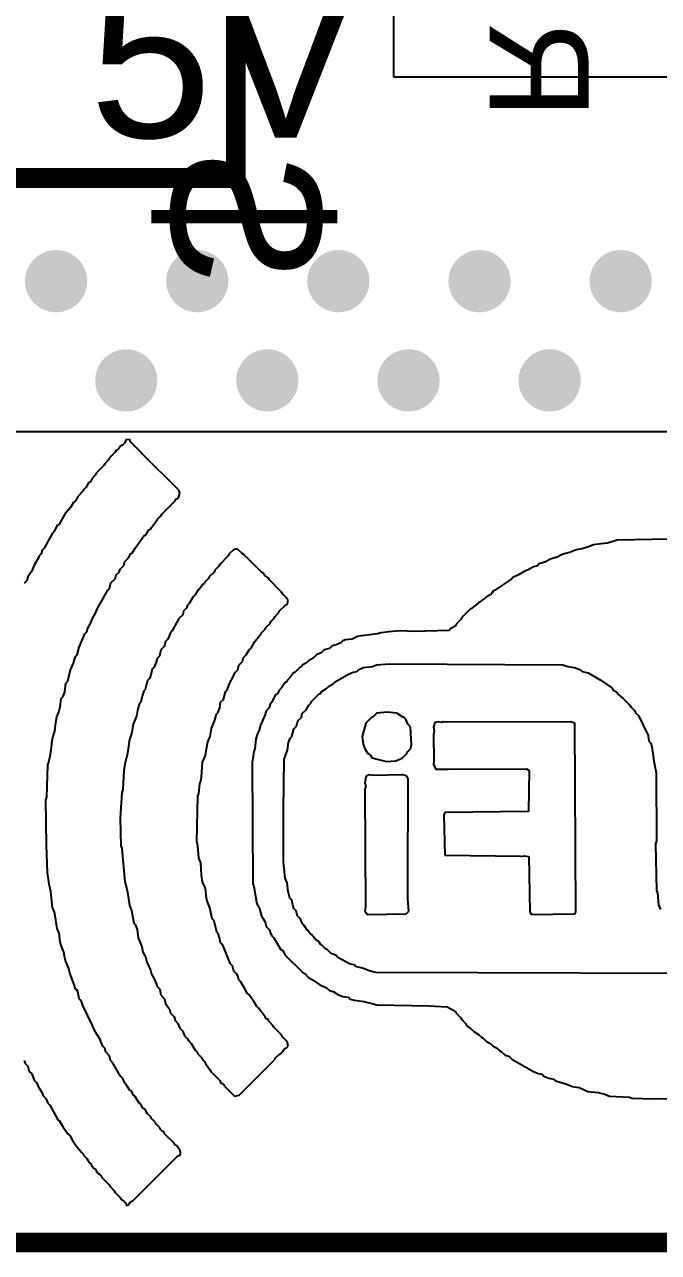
# Model space of a CAD drawing. Header units: millimetres. Extents: x -0.24 to 4.31, y -0.01 to 3.37.
# Drawn here: x 0.8425 to 1.0029, y -0.0065 to 0.304 of the extents above; entities that cross this region are included whole.
import ezdxf

# ---------------------------------------------------------------- set-up
doc = ezdxf.new("R2010")
doc.units = ezdxf.units.MM
doc.header["$MEASUREMENT"] = 0
for name, color, linetype in [('BottomLayer', 5, 'Continuous'), ('BottomOverlay', 54, 'Continuous'), ('Mechanical2', 216, 'Continuous'), ('MidLayer1', 16, 'Continuous'), ('MidLayer2', 76, 'Continuous'), ('TopLayer', 1, 'Continuous'), ('TopOverlay', 2, 'Continuous'), ('ViaHoleLayer', 16, 'Continuous')]:
    doc.layers.add(name, color=color, linetype=linetype)
doc.styles.add('Arial', font='', dxfattribs={"height": 0.2})
doc.styles.get('Arial').set_extended_font_data('Arial')

msp = doc.modelspace()

# ---------------------------------------------------------------- hatches: boundary and pattern name
at = {"layer": 'BottomLayer'}
h = msp.add_hatch(color=5, dxfattribs=at)
edge = h.paths.add_edge_path()
edge.add_arc((0.85051, 0.23909), 0.00787, 0, 360)
h = msp.add_hatch(color=5, dxfattribs=at)
edge = h.paths.add_edge_path()
edge.add_arc((0.88623, 0.23909), 0.00787, 0, 360)
h = msp.add_hatch(color=5, dxfattribs=at)
edge = h.paths.add_edge_path()
edge.add_arc((0.92194, 0.23909), 0.00787, 0, 360)
h = msp.add_hatch(color=5, dxfattribs=at)
edge = h.paths.add_edge_path()
edge.add_arc((0.95765, 0.23909), 0.00787, 0, 360)
h = msp.add_hatch(color=5, dxfattribs=at)
edge = h.paths.add_edge_path()
edge.add_arc((0.99337, 0.23909), 0.00787, 0, 360)
h = msp.add_hatch(color=5, dxfattribs=at)
edge = h.paths.add_edge_path()
edge.add_arc((0.86826, 0.214), 0.00787, 0, 360)
h = msp.add_hatch(color=5, dxfattribs=at)
edge = h.paths.add_edge_path()
edge.add_arc((0.90397, 0.214), 0.00787, 0, 360)
h = msp.add_hatch(color=5, dxfattribs=at)
edge = h.paths.add_edge_path()
edge.add_arc((0.93968, 0.214), 0.00787, 0, 360)
h = msp.add_hatch(color=5, dxfattribs=at)
edge = h.paths.add_edge_path()
edge.add_arc((0.97539, 0.214), 0.00787, 0, 360)
at = {"layer": 'MidLayer1'}
h = msp.add_hatch(color=16, dxfattribs=at)
edge = h.paths.add_edge_path()
edge.add_arc((0.85051, 0.23909), 0.00787, 0, 360)
h = msp.add_hatch(color=16, dxfattribs=at)
edge = h.paths.add_edge_path()
edge.add_arc((0.88623, 0.23909), 0.00787, 0, 360)
h = msp.add_hatch(color=16, dxfattribs=at)
edge = h.paths.add_edge_path()
edge.add_arc((0.92194, 0.23909), 0.00787, 0, 360)
h = msp.add_hatch(color=16, dxfattribs=at)
edge = h.paths.add_edge_path()
edge.add_arc((0.95765, 0.23909), 0.00787, 0, 360)
h = msp.add_hatch(color=16, dxfattribs=at)
edge = h.paths.add_edge_path()
edge.add_arc((0.99337, 0.23909), 0.00787, 0, 360)
h = msp.add_hatch(color=16, dxfattribs=at)
edge = h.paths.add_edge_path()
edge.add_arc((0.86826, 0.214), 0.00787, 0, 360)
h = msp.add_hatch(color=16, dxfattribs=at)
edge = h.paths.add_edge_path()
edge.add_arc((0.90397, 0.214), 0.00787, 0, 360)
h = msp.add_hatch(color=16, dxfattribs=at)
edge = h.paths.add_edge_path()
edge.add_arc((0.93968, 0.214), 0.00787, 0, 360)
h = msp.add_hatch(color=16, dxfattribs=at)
edge = h.paths.add_edge_path()
edge.add_arc((0.97539, 0.214), 0.00787, 0, 360)
at = {"layer": 'MidLayer2'}
h = msp.add_hatch(color=76, dxfattribs=at)
edge = h.paths.add_edge_path()
edge.add_arc((0.85051, 0.23909), 0.00787, 0, 360)
h = msp.add_hatch(color=76, dxfattribs=at)
edge = h.paths.add_edge_path()
edge.add_arc((0.88623, 0.23909), 0.00787, 0, 360)
h = msp.add_hatch(color=76, dxfattribs=at)
edge = h.paths.add_edge_path()
edge.add_arc((0.92194, 0.23909), 0.00787, 0, 360)
h = msp.add_hatch(color=76, dxfattribs=at)
edge = h.paths.add_edge_path()
edge.add_arc((0.95765, 0.23909), 0.00787, 0, 360)
h = msp.add_hatch(color=76, dxfattribs=at)
edge = h.paths.add_edge_path()
edge.add_arc((0.99337, 0.23909), 0.00787, 0, 360)
h = msp.add_hatch(color=76, dxfattribs=at)
edge = h.paths.add_edge_path()
edge.add_arc((0.86826, 0.214), 0.00787, 0, 360)
h = msp.add_hatch(color=76, dxfattribs=at)
edge = h.paths.add_edge_path()
edge.add_arc((0.90397, 0.214), 0.00787, 0, 360)
h = msp.add_hatch(color=76, dxfattribs=at)
edge = h.paths.add_edge_path()
edge.add_arc((0.93968, 0.214), 0.00787, 0, 360)
h = msp.add_hatch(color=76, dxfattribs=at)
edge = h.paths.add_edge_path()
edge.add_arc((0.97539, 0.214), 0.00787, 0, 360)
at = {"layer": 'TopLayer'}
h = msp.add_hatch(color=1, dxfattribs=at)
edge = h.paths.add_edge_path()
edge.add_arc((0.85051, 0.23909), 0.00787, 0, 360)
h = msp.add_hatch(color=1, dxfattribs=at)
edge = h.paths.add_edge_path()
edge.add_arc((0.88623, 0.23909), 0.00787, 0, 360)
h = msp.add_hatch(color=1, dxfattribs=at)
edge = h.paths.add_edge_path()
edge.add_arc((0.92194, 0.23909), 0.00787, 0, 360)
h = msp.add_hatch(color=1, dxfattribs=at)
edge = h.paths.add_edge_path()
edge.add_arc((0.95765, 0.23909), 0.00787, 0, 360)
h = msp.add_hatch(color=1, dxfattribs=at)
edge = h.paths.add_edge_path()
edge.add_arc((0.99337, 0.23909), 0.00787, 0, 360)
h = msp.add_hatch(color=1, dxfattribs=at)
edge = h.paths.add_edge_path()
edge.add_arc((0.86826, 0.214), 0.00787, 0, 360)
h = msp.add_hatch(color=1, dxfattribs=at)
edge = h.paths.add_edge_path()
edge.add_arc((0.90397, 0.214), 0.00787, 0, 360)
h = msp.add_hatch(color=1, dxfattribs=at)
edge = h.paths.add_edge_path()
edge.add_arc((0.93968, 0.214), 0.00787, 0, 360)
h = msp.add_hatch(color=1, dxfattribs=at)
edge = h.paths.add_edge_path()
edge.add_arc((0.97539, 0.214), 0.00787, 0, 360)
at = {"layer": 'ViaHoleLayer'}
h = msp.add_hatch(color=16, dxfattribs=at)
edge = h.paths.add_edge_path()
edge.add_arc((0.85051, 0.23909), 0.00394, 0, 360)
h = msp.add_hatch(color=16, dxfattribs=at)
edge = h.paths.add_edge_path()
edge.add_arc((0.88623, 0.23909), 0.00394, 0, 360)
h = msp.add_hatch(color=16, dxfattribs=at)
edge = h.paths.add_edge_path()
edge.add_arc((0.92194, 0.23909), 0.00394, 0, 360)
h = msp.add_hatch(color=16, dxfattribs=at)
edge = h.paths.add_edge_path()
edge.add_arc((0.95765, 0.23909), 0.00394, 0, 360)
h = msp.add_hatch(color=16, dxfattribs=at)
edge = h.paths.add_edge_path()
edge.add_arc((0.99337, 0.23909), 0.00394, 0, 360)
h = msp.add_hatch(color=16, dxfattribs=at)
edge = h.paths.add_edge_path()
edge.add_arc((0.86826, 0.214), 0.00394, 0, 360)
h = msp.add_hatch(color=16, dxfattribs=at)
edge = h.paths.add_edge_path()
edge.add_arc((0.90397, 0.214), 0.00394, 0, 360)
h = msp.add_hatch(color=16, dxfattribs=at)
edge = h.paths.add_edge_path()
edge.add_arc((0.93968, 0.214), 0.00394, 0, 360)
h = msp.add_hatch(color=16, dxfattribs=at)
edge = h.paths.add_edge_path()
edge.add_arc((0.97539, 0.214), 0.00394, 0, 360)

# ---------------------------------------------------------------- linework, layer by layer
at = {"layer": 'BottomLayer'}
for p, q in [((0.93586, 0.89628), (0.93586, 0.29071)), ((0.93586, 0.29071), (1.319, 0.29071)), ((1.19086, 0.201), (0.30861, 0.201))]:
    msp.add_line(p, q, dxfattribs=at)
at = {"layer": 'BottomOverlay'}
for p, q in [((0.86812, 0.19895), (0.86788, 0.19823)), ((0.8692, 0.19907), (0.86812, 0.19895)), ((0.86932, 0.19847), (0.8692, 0.19907)), ((0.86548, 0.19582), (0.86404, 0.19438)), ((0.86572, 0.19631), (0.86548, 0.19582)), ((0.8662, 0.19655), (0.86572, 0.19631)), ((0.8668, 0.19739), (0.8662, 0.19655)), ((0.86728, 0.19763), (0.8668, 0.19739)), ((0.86788, 0.19823), (0.86728, 0.19763)), ((0.87221, 0.19558), (0.86932, 0.19847)), ((0.87233, 0.19546), (0.87221, 0.19558)), ((0.86284, 0.19294), (0.8626, 0.19246)), ((0.8638, 0.1939), (0.86284, 0.19294)), ((0.86404, 0.19438), (0.8638, 0.1939)), ((0.88158, 0.18621), (0.87233, 0.19546)), ((0.86043, 0.19006), (0.85971, 0.18934)), ((0.86067, 0.19054), (0.86043, 0.19006)), ((0.8626, 0.19246), (0.86067, 0.19054)), ((0.85755, 0.18645), (0.85731, 0.18597)), ((0.85803, 0.18693), (0.85755, 0.18645)), ((0.85875, 0.18814), (0.85803, 0.18693)), ((0.85911, 0.18826), (0.85875, 0.18814)), ((0.85947, 0.18886), (0.85911, 0.18826)), ((0.85971, 0.18934), (0.85947, 0.18886)), ((0.85539, 0.18357), (0.85491, 0.18309)), ((0.85611, 0.18477), (0.85539, 0.18357)), ((0.85731, 0.18597), (0.85611, 0.18477)), ((0.87725, 0.18021), (0.88062, 0.18357)), ((0.88062, 0.18357), (0.88074, 0.18393)), ((0.88074, 0.18393), (0.88122, 0.18417)), ((0.88122, 0.18417), (0.88158, 0.18453)), ((0.88182, 0.18549), (0.88158, 0.18621)), ((0.88158, 0.18453), (0.88182, 0.18549)), ((0.85274, 0.18021), (0.85202, 0.17901)), ((0.8531, 0.18057), (0.85274, 0.18021)), ((0.85419, 0.18189), (0.8531, 0.18057)), ((0.85491, 0.18309), (0.85419, 0.18189)), ((0.87701, 0.17973), (0.87725, 0.18021)), ((0.8507, 0.1772), (0.84998, 0.17576)), ((0.85118, 0.17744), (0.8507, 0.1772)), ((0.85202, 0.17901), (0.85118, 0.17744)), ((0.87461, 0.17684), (0.87569, 0.17816)), ((0.87569, 0.17816), (0.87629, 0.17901)), ((0.87629, 0.17901), (0.87701, 0.17973)), ((0.84962, 0.1754), (0.84842, 0.17324)), ((0.84998, 0.17576), (0.84962, 0.1754)), ((0.87052, 0.17156), (0.87281, 0.1748)), ((0.87281, 0.1748), (0.87329, 0.17504)), ((0.87329, 0.17504), (0.87401, 0.17624)), ((0.87401, 0.17624), (0.87437, 0.17636)), ((0.87437, 0.17636), (0.87461, 0.17684)), ((0.84698, 0.17108), (0.84674, 0.17012)), ((0.84746, 0.17156), (0.84698, 0.17108)), ((0.84842, 0.17324), (0.84746, 0.17156)), ((0.8698, 0.17036), (0.87052, 0.17156)), ((0.89539, 0.1712), (0.89431, 0.17012)), ((0.89635, 0.17144), (0.89539, 0.1712)), ((0.89756, 0.17024), (0.89635, 0.17144)), ((0.98213, 0.1712), (0.98045, 0.17048)), ((0.98358, 0.17144), (0.98213, 0.1712)), ((0.98526, 0.17192), (0.98358, 0.17144)), ((0.98646, 0.1724), (0.98526, 0.17192)), ((0.98838, 0.17264), (0.98646, 0.1724)), ((0.99006, 0.17288), (0.98838, 0.17264)), ((0.99175, 0.17336), (0.99006, 0.17288)), ((0.99247, 0.1736), (0.99175, 0.17336)), ((1.00568, 0.17384), (0.99247, 0.1736)), ((0.84602, 0.16915), (0.84506, 0.16747)), ((0.84626, 0.16963), (0.84602, 0.16915)), ((0.84674, 0.17012), (0.84626, 0.16963)), ((0.86764, 0.16723), (0.86788, 0.16819)), ((0.86788, 0.16819), (0.86884, 0.16915)), ((0.86884, 0.16915), (0.86944, 0.17024)), ((0.86944, 0.17024), (0.8698, 0.17036)), ((0.89407, 0.16963), (0.89191, 0.16747)), ((0.89431, 0.17012), (0.89407, 0.16963)), ((0.89804, 0.17), (0.89756, 0.17024)), ((0.9026, 0.16543), (0.89804, 0.17)), ((0.97324, 0.16783), (0.97276, 0.16759)), ((0.9742, 0.16807), (0.97324, 0.16783)), ((0.97577, 0.16891), (0.9742, 0.16807)), ((0.97733, 0.16927), (0.97577, 0.16891)), ((0.97853, 0.17), (0.97733, 0.16927)), ((0.98045, 0.17048), (0.97853, 0.17)), ((0.84433, 0.16579), (0.84337, 0.16435)), ((0.84457, 0.16627), (0.84433, 0.16579)), ((0.84506, 0.16747), (0.84457, 0.16627)), ((0.86548, 0.16387), (0.86572, 0.16483)), ((0.86572, 0.16483), (0.86644, 0.16555)), ((0.86644, 0.16555), (0.86668, 0.16627)), ((0.86668, 0.16627), (0.86764, 0.16723)), ((0.89047, 0.16555), (0.88927, 0.16435)), ((0.89071, 0.16603), (0.89047, 0.16555)), ((0.89167, 0.16699), (0.89071, 0.16603)), ((0.89191, 0.16747), (0.89167, 0.16699)), ((0.90308, 0.16519), (0.9026, 0.16543)), ((0.90332, 0.16471), (0.90308, 0.16519)), ((0.90416, 0.16411), (0.90332, 0.16471)), ((0.96772, 0.16495), (0.96592, 0.16411)), ((0.96892, 0.16567), (0.96772, 0.16495)), ((0.97012, 0.16615), (0.96892, 0.16567)), ((0.97132, 0.16687), (0.97012, 0.16615)), ((0.97228, 0.16711), (0.97132, 0.16687)), ((0.97276, 0.16759), (0.97228, 0.16711)), ((0.84313, 0.16339), (0.84241, 0.16267)), ((0.84337, 0.16435), (0.84313, 0.16339)), ((0.86356, 0.16098), (0.86404, 0.16147)), ((0.86404, 0.16147), (0.8644, 0.16279)), ((0.8644, 0.16279), (0.86548, 0.16387)), ((0.88734, 0.16195), (0.88674, 0.1611)), ((0.88758, 0.16243), (0.88734, 0.16195)), ((0.88795, 0.16255), (0.88758, 0.16243)), ((0.88807, 0.16291), (0.88795, 0.16255)), ((0.88903, 0.16387), (0.88807, 0.16291)), ((0.88927, 0.16435), (0.88903, 0.16387)), ((0.9044, 0.16363), (0.90416, 0.16411)), ((0.90753, 0.1605), (0.9044, 0.16363)), ((0.96303, 0.16195), (0.96147, 0.16086)), ((0.96531, 0.16351), (0.96303, 0.16195)), ((0.9658, 0.16375), (0.96531, 0.16351)), ((0.96592, 0.16411), (0.9658, 0.16375)), ((0.86187, 0.15786), (0.86356, 0.16098)), ((0.88518, 0.1593), (0.88422, 0.15762)), ((0.88566, 0.15978), (0.88518, 0.1593)), ((0.88638, 0.16098), (0.88566, 0.15978)), ((0.88674, 0.1611), (0.88638, 0.16098)), ((0.90777, 0.16002), (0.90753, 0.1605)), ((0.90897, 0.15882), (0.90777, 0.16002)), ((0.90921, 0.15834), (0.90897, 0.15882)), ((0.90897, 0.15738), (0.90921, 0.15834)), ((0.95835, 0.15846), (0.95787, 0.15798)), ((0.95883, 0.1587), (0.95835, 0.15846)), ((0.95931, 0.15918), (0.95883, 0.1587)), ((0.96051, 0.1599), (0.95931, 0.15918)), ((0.96087, 0.16026), (0.96051, 0.1599)), ((0.96111, 0.16074), (0.96087, 0.16026)), ((0.96147, 0.16086), (0.96111, 0.16074)), ((0.86043, 0.15498), (0.86091, 0.15618)), ((0.86091, 0.15618), (0.86115, 0.15666)), ((0.86115, 0.15666), (0.86187, 0.15786)), ((0.88278, 0.1557), (0.88254, 0.15474)), ((0.8835, 0.15642), (0.88278, 0.1557)), ((0.88374, 0.15714), (0.8835, 0.15642)), ((0.88422, 0.15762), (0.88374, 0.15714)), ((0.90681, 0.15522), (0.90705, 0.1557)), ((0.90705, 0.1557), (0.90861, 0.15726)), ((0.90861, 0.15726), (0.90897, 0.15738)), ((0.95522, 0.15606), (0.95318, 0.15402)), ((0.9557, 0.1563), (0.95522, 0.15606)), ((0.95606, 0.15666), (0.9557, 0.1563)), ((0.95739, 0.15774), (0.95606, 0.15666)), ((0.95787, 0.15798), (0.95739, 0.15774)), ((0.85851, 0.15137), (0.85923, 0.15257)), ((0.85923, 0.15257), (0.85971, 0.15378)), ((0.85971, 0.15378), (0.86043, 0.15498)), ((0.88158, 0.15378), (0.8799, 0.15065)), ((0.88254, 0.15474), (0.88158, 0.15378)), ((0.90368, 0.15161), (0.90464, 0.15257)), ((0.90464, 0.15257), (0.90488, 0.15306)), ((0.90488, 0.15306), (0.90561, 0.15378)), ((0.90561, 0.15378), (0.90585, 0.15426)), ((0.90585, 0.15426), (0.90681, 0.15522)), ((0.95174, 0.15233), (0.95162, 0.15197)), ((0.95294, 0.15354), (0.95174, 0.15233)), ((0.95318, 0.15402), (0.95294, 0.15354)), ((0.85731, 0.14873), (0.85779, 0.14993)), ((0.85779, 0.14993), (0.85827, 0.15041)), ((0.85827, 0.15041), (0.85851, 0.15137)), ((0.87942, 0.15017), (0.87881, 0.14861)), ((0.8799, 0.15065), (0.87942, 0.15017)), ((0.9008, 0.14801), (0.90188, 0.14933)), ((0.90188, 0.14933), (0.90224, 0.14969)), ((0.90224, 0.14969), (0.90248, 0.15017)), ((0.90248, 0.15017), (0.90344, 0.15113)), ((0.90344, 0.15113), (0.90368, 0.15161)), ((0.92675, 0.14921), (0.92543, 0.14861)), ((0.92771, 0.14945), (0.92675, 0.14921)), ((0.92987, 0.14969), (0.92771, 0.14945)), ((0.9318, 0.14993), (0.92987, 0.14969)), ((0.93276, 0.15017), (0.9318, 0.14993)), ((0.93468, 0.15041), (0.93276, 0.15017)), ((0.93756, 0.15065), (0.93468, 0.15041)), ((0.94105, 0.15053), (0.93756, 0.15065)), ((0.94994, 0.15077), (0.94105, 0.15053)), ((0.95042, 0.15125), (0.94994, 0.15077)), ((0.95162, 0.15197), (0.95042, 0.15125)), ((0.85587, 0.14465), (0.85635, 0.14657)), ((0.85635, 0.14657), (0.85731, 0.14873)), ((0.87785, 0.14669), (0.87701, 0.14585)), ((0.87821, 0.14801), (0.87785, 0.14669)), ((0.87881, 0.14861), (0.87821, 0.14801)), ((0.89936, 0.14585), (0.89984, 0.14633)), ((0.89984, 0.14633), (0.9008, 0.14801)), ((0.91966, 0.14621), (0.91834, 0.14585)), ((0.92038, 0.14693), (0.91966, 0.14621)), ((0.92134, 0.14717), (0.92038, 0.14693)), ((0.92255, 0.14765), (0.92134, 0.14717)), ((0.92303, 0.14813), (0.92255, 0.14765)), ((0.92375, 0.14837), (0.92303, 0.14813)), ((0.92543, 0.14861), (0.92375, 0.14837)), ((0.85491, 0.14248), (0.85515, 0.14344)), ((0.85515, 0.14344), (0.85539, 0.14417)), ((0.85539, 0.14417), (0.85587, 0.14465)), ((0.87605, 0.14368), (0.87581, 0.14272)), ((0.87665, 0.14429), (0.87605, 0.14368)), ((0.87701, 0.14585), (0.87665, 0.14429)), ((0.89672, 0.142), (0.89768, 0.14296)), ((0.89768, 0.14296), (0.89792, 0.14392)), ((0.89792, 0.14392), (0.89864, 0.14465)), ((0.89864, 0.14465), (0.89936, 0.14585)), ((0.91438, 0.14308), (0.9139, 0.1426)), ((0.91558, 0.1438), (0.91438, 0.14308)), ((0.91654, 0.14477), (0.91558, 0.1438)), ((0.9175, 0.14501), (0.91654, 0.14477)), ((0.91834, 0.14585), (0.9175, 0.14501)), ((0.85347, 0.13792), (0.85419, 0.1408)), ((0.85419, 0.1408), (0.85491, 0.14248)), ((0.87485, 0.14104), (0.87449, 0.13948)), ((0.87533, 0.14152), (0.87485, 0.14104)), ((0.87581, 0.14272), (0.87533, 0.14152)), ((0.89527, 0.13888), (0.89575, 0.14008)), ((0.89575, 0.14008), (0.89648, 0.1408)), ((0.89648, 0.1408), (0.89672, 0.142)), ((0.91053, 0.13996), (0.90993, 0.13912)), ((0.91101, 0.1402), (0.91053, 0.13996)), ((0.91221, 0.1414), (0.91101, 0.1402)), ((0.91269, 0.14164), (0.91221, 0.1414)), ((0.91281, 0.142), (0.91269, 0.14164)), ((0.9139, 0.1426), (0.91281, 0.142)), ((0.9211, 0.1378), (0.92447, 0.13972)), ((0.92447, 0.13972), (0.92567, 0.1402)), ((0.92567, 0.1402), (0.92663, 0.14044)), ((0.92663, 0.14044), (0.92711, 0.14092)), ((0.92711, 0.14092), (0.92831, 0.1414)), ((0.92831, 0.1414), (0.93047, 0.14164)), ((0.93047, 0.14164), (0.93168, 0.14212)), ((0.93168, 0.14212), (0.9348, 0.14236)), ((0.9348, 0.14236), (0.97877, 0.14212)), ((0.97877, 0.14212), (0.97997, 0.14164)), ((0.97997, 0.14164), (0.98165, 0.1414)), ((0.98165, 0.1414), (0.98322, 0.1408)), ((0.98322, 0.1408), (0.98358, 0.14044)), ((0.98358, 0.14044), (0.98514, 0.14008)), ((0.98514, 0.14008), (0.98814, 0.13828)), ((0.85274, 0.13528), (0.85298, 0.13744)), ((0.85298, 0.13744), (0.85347, 0.13792)), ((0.87341, 0.1372), (0.87305, 0.13588)), ((0.87365, 0.13816), (0.87341, 0.1372)), ((0.87413, 0.13864), (0.87365, 0.13816)), ((0.87449, 0.13948), (0.87413, 0.13864)), ((0.89383, 0.13576), (0.89455, 0.13768)), ((0.89455, 0.13768), (0.89527, 0.13888)), ((0.90837, 0.13756), (0.90753, 0.13624)), ((0.90885, 0.1378), (0.90837, 0.13756)), ((0.90897, 0.13816), (0.90885, 0.1378)), ((0.90993, 0.13912), (0.90897, 0.13816)), ((0.91894, 0.13612), (0.91942, 0.1366)), ((0.91942, 0.1366), (0.92062, 0.13732)), ((0.92062, 0.13732), (0.9211, 0.1378)), ((0.98814, 0.13828), (0.99114, 0.13624)), ((0.85154, 0.13143), (0.85178, 0.13359)), ((0.85178, 0.13359), (0.85226, 0.13407)), ((0.85226, 0.13407), (0.85274, 0.13528)), ((0.87221, 0.13383), (0.87197, 0.13263)), ((0.87269, 0.13552), (0.87221, 0.13383)), ((0.87305, 0.13588), (0.87269, 0.13552)), ((0.89287, 0.13335), (0.89335, 0.13528)), ((0.89335, 0.13528), (0.89383, 0.13576)), ((0.90597, 0.13443), (0.90512, 0.13263)), ((0.90645, 0.13467), (0.90597, 0.13443)), ((0.90705, 0.13576), (0.90645, 0.13467)), ((0.90753, 0.13624), (0.90705, 0.13576)), ((0.91522, 0.13287), (0.91702, 0.13467)), ((0.91702, 0.13467), (0.91738, 0.13479)), ((0.91738, 0.13479), (0.91762, 0.13528)), ((0.91762, 0.13528), (0.91894, 0.13612)), ((0.99114, 0.13624), (0.99138, 0.13576)), ((0.99138, 0.13576), (0.99235, 0.13528)), ((0.99235, 0.13528), (0.99259, 0.13479)), ((0.99259, 0.13479), (0.99403, 0.13359)), ((0.99403, 0.13359), (0.99571, 0.13191)), ((0.85118, 0.13011), (0.85154, 0.13143)), ((0.87113, 0.13059), (0.87089, 0.12915)), ((0.87149, 0.13215), (0.87113, 0.13059)), ((0.87197, 0.13263), (0.87149, 0.13215)), ((0.89143, 0.12999), (0.89191, 0.13119)), ((0.89191, 0.13119), (0.89215, 0.13263)), ((0.89215, 0.13263), (0.89287, 0.13335)), ((0.90368, 0.13047), (0.90344, 0.12951)), ((0.9044, 0.13119), (0.90368, 0.13047)), ((0.90464, 0.13215), (0.9044, 0.13119)), ((0.90512, 0.13263), (0.90464, 0.13215)), ((0.91281, 0.12975), (0.91378, 0.13071)), ((0.91378, 0.13071), (0.9145, 0.13191)), ((0.9145, 0.13191), (0.91498, 0.13239)), ((0.91498, 0.13239), (0.91522, 0.13287)), ((0.99571, 0.13191), (0.99595, 0.13143)), ((0.99595, 0.13143), (0.99691, 0.13047)), ((0.99691, 0.13047), (0.99715, 0.12999)), ((0.85022, 0.1253), (0.85046, 0.12747)), ((0.85046, 0.12747), (0.8507, 0.12891)), ((0.8507, 0.12891), (0.85118, 0.13011)), ((0.87089, 0.12915), (0.87004, 0.12711)), ((0.88987, 0.12602), (0.89071, 0.12807)), ((0.89071, 0.12807), (0.89107, 0.12963)), ((0.89107, 0.12963), (0.89143, 0.12999)), ((0.90344, 0.12951), (0.90224, 0.12687)), ((0.91137, 0.12662), (0.91161, 0.12759)), ((0.91161, 0.12759), (0.91185, 0.12807)), ((0.91185, 0.12807), (0.91257, 0.12879)), ((0.91257, 0.12879), (0.91281, 0.12975)), ((0.92891, 0.12735), (0.92867, 0.12638)), ((0.92975, 0.12819), (0.92891, 0.12735)), ((0.92987, 0.12831), (0.92975, 0.12819)), ((0.93023, 0.12867), (0.92987, 0.12831)), ((0.93071, 0.12891), (0.93023, 0.12867)), ((0.93168, 0.12987), (0.93071, 0.12891)), ((0.93432, 0.13011), (0.93168, 0.12987)), ((0.93672, 0.12987), (0.93432, 0.13011)), ((0.93816, 0.12891), (0.93672, 0.12987)), ((0.93864, 0.12867), (0.93816, 0.12891)), ((0.939, 0.12831), (0.93864, 0.12867)), ((0.93948, 0.12711), (0.939, 0.12831)), ((0.94633, 0.12747), (0.94597, 0.12638)), ((0.94729, 0.12771), (0.94633, 0.12747)), ((0.94801, 0.12747), (0.94729, 0.12771)), ((0.9485, 0.12771), (0.94801, 0.12747)), ((0.97961, 0.12759), (0.9485, 0.12771)), ((0.98069, 0.12771), (0.97961, 0.12759)), ((0.98177, 0.12735), (0.98069, 0.12771)), ((0.98201, 0.07953), (0.98177, 0.12735)), ((0.99715, 0.12999), (0.99787, 0.12927)), ((0.99787, 0.12927), (1.00028, 0.12422)), ((0.84974, 0.1241), (0.85022, 0.1253)), ((0.86968, 0.12506), (0.86944, 0.1241)), ((0.87004, 0.12711), (0.86968, 0.12506)), ((0.88951, 0.12398), (0.88987, 0.12602)), ((0.90128, 0.12422), (0.90104, 0.12326)), ((0.90188, 0.12554), (0.90128, 0.12422)), ((0.90224, 0.12687), (0.90188, 0.12554)), ((0.91017, 0.12398), (0.91065, 0.1259)), ((0.91065, 0.1259), (0.91137, 0.12662)), ((0.92867, 0.12638), (0.92795, 0.12398)), ((0.94021, 0.12638), (0.93948, 0.12711)), ((0.94045, 0.12182), (0.94021, 0.12638)), ((0.94597, 0.12638), (0.94621, 0.12518)), ((0.94621, 0.12518), (0.94597, 0.12446)), ((0.94597, 0.12446), (0.94609, 0.11785)), ((1.00028, 0.12422), (1.00052, 0.12278)), ((0.84926, 0.1205), (0.8495, 0.1229)), ((0.8495, 0.1229), (0.84974, 0.1241)), ((0.86896, 0.1229), (0.86872, 0.12074)), ((0.86944, 0.1241), (0.86896, 0.1229)), ((0.88855, 0.12086), (0.88891, 0.12266)), ((0.88891, 0.12266), (0.88951, 0.12398)), ((0.90104, 0.12326), (0.9008, 0.12086)), ((0.90909, 0.1205), (0.90933, 0.12242)), ((0.90933, 0.12242), (0.90981, 0.12362)), ((0.90981, 0.12362), (0.91017, 0.12398)), ((0.92795, 0.12398), (0.92819, 0.12206)), ((0.92819, 0.12206), (0.92867, 0.12086)), ((0.94021, 0.12086), (0.94045, 0.12182)), ((1.00052, 0.12278), (1.001, 0.1223)), ((1.001, 0.1223), (1.00124, 0.12134)), ((1.00124, 0.12134), (1.00148, 0.11966)), ((0.84866, 0.11749), (0.84902, 0.11906)), ((0.84902, 0.11906), (0.84926, 0.1205)), ((0.86812, 0.11797), (0.86788, 0.11701)), ((0.86848, 0.1193), (0.86812, 0.11797)), ((0.86872, 0.12074), (0.86848, 0.1193)), ((0.88758, 0.11749), (0.88831, 0.11918)), ((0.88831, 0.11918), (0.88855, 0.12086)), ((0.90032, 0.11846), (0.90008, 0.11749)), ((0.90056, 0.12014), (0.90032, 0.11846)), ((0.9008, 0.12086), (0.90056, 0.12014)), ((0.90801, 0.10524), (0.90825, 0.11822)), ((0.90825, 0.11822), (0.90849, 0.11894)), ((0.90849, 0.11894), (0.90909, 0.1205)), ((0.92867, 0.12086), (0.92939, 0.11966)), ((0.92939, 0.11966), (0.93011, 0.11918)), ((0.93011, 0.11918), (0.93035, 0.1187)), ((0.93035, 0.1187), (0.93144, 0.11834)), ((0.93144, 0.11834), (0.93408, 0.11761)), ((0.93648, 0.11785), (0.93768, 0.11834)), ((0.93768, 0.11834), (0.93816, 0.11858)), ((0.93816, 0.11858), (0.93924, 0.11966)), ((0.93924, 0.11966), (0.93948, 0.12014)), ((0.93948, 0.12014), (0.94021, 0.12086)), ((1.00148, 0.11966), (1.00172, 0.11773)), ((0.84818, 0.1086), (0.84842, 0.11677)), ((0.84842, 0.11677), (0.84866, 0.11749)), ((0.86764, 0.11533), (0.8674, 0.11053)), ((0.86788, 0.11701), (0.86764, 0.11533)), ((0.88734, 0.11365), (0.88758, 0.11749)), ((0.90008, 0.11749), (0.90032, 0.08674)), ((0.93408, 0.11761), (0.93648, 0.11785)), ((0.94609, 0.11785), (0.94597, 0.11677)), ((0.94597, 0.11677), (0.94657, 0.11569)), ((0.94657, 0.11569), (0.94946, 0.11569)), ((0.94946, 0.11569), (0.9497, 0.11569)), ((0.9497, 0.11569), (0.96952, 0.11581)), ((0.96952, 0.11581), (0.97024, 0.11533)), ((0.97024, 0.11533), (0.97, 0.105)), ((1.00172, 0.11773), (1.00196, 0.11701)), ((1.00196, 0.11701), (1.00232, 0.11473)), ((0.88662, 0.10957), (0.88686, 0.11197)), ((0.88686, 0.11197), (0.8871, 0.11269)), ((0.8871, 0.11269), (0.88734, 0.11365)), ((0.92891, 0.11389), (0.92867, 0.11221)), ((0.92867, 0.11221), (0.92891, 0.11149)), ((0.92951, 0.11425), (0.92891, 0.11389)), ((0.93083, 0.11413), (0.92951, 0.11425)), ((0.93816, 0.11425), (0.93083, 0.11413)), ((0.93912, 0.11401), (0.93816, 0.11425)), ((0.9396, 0.11329), (0.93912, 0.11401)), ((0.93948, 0.08626), (0.9396, 0.11329)), ((1.00232, 0.11473), (1.00244, 0.09755)), ((0.86716, 0.10981), (0.86668, 0.10332)), ((0.8674, 0.11053), (0.86716, 0.10981)), ((0.88614, 0.09731), (0.88638, 0.10884)), ((0.88638, 0.10884), (0.88662, 0.10957)), ((0.92891, 0.11149), (0.92867, 0.11053)), ((0.92867, 0.11053), (0.92879, 0.08085)), ((0.84794, 0.10788), (0.84818, 0.1086)), ((0.84806, 0.09647), (0.84794, 0.10788)), ((0.86668, 0.10332), (0.86692, 0.09635)), ((0.90801, 0.105), (0.90801, 0.10524)), ((0.90801, 0.09227), (0.90801, 0.105)), ((0.94886, 0.10476), (0.94862, 0.10404)), ((0.94862, 0.10404), (0.94886, 0.09395)), ((0.97, 0.105), (0.94886, 0.10476)), ((0.8483, 0.0895), (0.84806, 0.09647)), ((0.86692, 0.09635), (0.86716, 0.09563)), ((0.88638, 0.09635), (0.88614, 0.09731)), ((0.88662, 0.09323), (0.88638, 0.09635)), ((1.00244, 0.09755), (1.0022, 0.09683)), ((1.0022, 0.09683), (1.00244, 0.08506)), ((0.86716, 0.09563), (0.86752, 0.0919)), ((0.8871, 0.09202), (0.88662, 0.09323)), ((0.94886, 0.09395), (0.96808, 0.09371)), ((0.96808, 0.09371), (0.9682, 0.09359)), ((0.9682, 0.09359), (0.96892, 0.09383)), ((0.96892, 0.09383), (0.97012, 0.09359)), ((0.97012, 0.09359), (0.97036, 0.07965)), ((0.86752, 0.0919), (0.86788, 0.08722)), ((0.88734, 0.0889), (0.8871, 0.09202)), ((0.90825, 0.09058), (0.90801, 0.09227)), ((0.90849, 0.08818), (0.90825, 0.09058)), ((0.84878, 0.08662), (0.8483, 0.0895)), ((0.86788, 0.08722), (0.86812, 0.0865)), ((0.88758, 0.08722), (0.88734, 0.0889)), ((0.88831, 0.08554), (0.88758, 0.08722)), ((0.90897, 0.08698), (0.90849, 0.08818)), ((0.90921, 0.08482), (0.90897, 0.08698)), ((0.84914, 0.08482), (0.84878, 0.08662)), ((0.84938, 0.08313), (0.84914, 0.08482)), ((0.86812, 0.0865), (0.8686, 0.08458)), ((0.8686, 0.08458), (0.86908, 0.08121)), ((0.88855, 0.08313), (0.88831, 0.08554)), ((0.90032, 0.08674), (0.90056, 0.08602)), ((0.90056, 0.08602), (0.90128, 0.08169)), ((0.90969, 0.08313), (0.90921, 0.08482)), ((0.93948, 0.08602), (0.93948, 0.08626)), ((0.93948, 0.08289), (0.93948, 0.08602)), ((1.00244, 0.08506), (1.00268, 0.08434)), ((1.00268, 0.08434), (1.00292, 0.08145)), ((0.84962, 0.08073), (0.84938, 0.08313)), ((0.8501, 0.07953), (0.84962, 0.08073)), ((0.86908, 0.08121), (0.86956, 0.08001)), ((0.88879, 0.08217), (0.88855, 0.08313)), ((0.88939, 0.08061), (0.88879, 0.08217)), ((0.90128, 0.08169), (0.902, 0.08049)), ((0.91017, 0.08265), (0.90969, 0.08313)), ((0.91041, 0.08145), (0.91017, 0.08265)), ((0.91065, 0.08049), (0.91041, 0.08145)), ((0.92879, 0.08085), (0.92867, 0.07977)), ((0.93973, 0.07977), (0.93948, 0.08289)), ((1.00292, 0.08145), (1.0034, 0.08025)), ((0.85034, 0.07809), (0.8501, 0.07953)), ((0.85058, 0.07641), (0.85034, 0.07809)), ((0.86956, 0.08001), (0.8698, 0.07905)), ((0.8698, 0.07905), (0.87016, 0.07677)), ((0.88999, 0.07785), (0.88939, 0.08061)), ((0.89047, 0.07737), (0.88999, 0.07785)), ((0.902, 0.08049), (0.90248, 0.07857)), ((0.90248, 0.07857), (0.90344, 0.07713)), ((0.91125, 0.07989), (0.91065, 0.08049)), ((0.91161, 0.07857), (0.91125, 0.07989)), ((0.91233, 0.07785), (0.91161, 0.07857)), ((0.91281, 0.07665), (0.91233, 0.07785)), ((0.92867, 0.07977), (0.92927, 0.07893)), ((0.92927, 0.07893), (0.93912, 0.07917)), ((0.93912, 0.07917), (0.93973, 0.07977)), ((0.97036, 0.07965), (0.97084, 0.07893)), ((0.97084, 0.07893), (0.98165, 0.07917)), ((0.98165, 0.07917), (0.98201, 0.07953)), ((0.85082, 0.07545), (0.85058, 0.07641)), ((0.8513, 0.07424), (0.85082, 0.07545)), ((0.87016, 0.07677), (0.87052, 0.07641)), ((0.87052, 0.07641), (0.87101, 0.07521)), ((0.87101, 0.07521), (0.87125, 0.07304)), ((0.89119, 0.07448), (0.89047, 0.07737)), ((0.90344, 0.07713), (0.90368, 0.07593)), ((0.90368, 0.07593), (0.9044, 0.07521)), ((0.9044, 0.07521), (0.905, 0.07364)), ((0.91329, 0.07617), (0.91281, 0.07665)), ((0.91402, 0.07497), (0.91329, 0.07617)), ((0.9145, 0.07472), (0.91402, 0.07497)), ((0.91474, 0.07424), (0.9145, 0.07472)), ((0.85154, 0.07208), (0.8513, 0.07424)), ((0.85178, 0.07112), (0.85154, 0.07208)), ((0.87125, 0.07304), (0.87221, 0.07088)), ((0.89155, 0.07412), (0.89119, 0.07448)), ((0.89191, 0.0728), (0.89155, 0.07412)), ((0.89215, 0.07184), (0.89191, 0.0728)), ((0.89263, 0.07136), (0.89215, 0.07184)), ((0.905, 0.07364), (0.90561, 0.07304)), ((0.90561, 0.07304), (0.90633, 0.07184)), ((0.90633, 0.07184), (0.90729, 0.07016)), ((0.9151, 0.07388), (0.91474, 0.07424)), ((0.9163, 0.07244), (0.9151, 0.07388)), ((0.91678, 0.0722), (0.9163, 0.07244)), ((0.91714, 0.07184), (0.91678, 0.0722)), ((0.91738, 0.07136), (0.91714, 0.07184)), ((0.8525, 0.06944), (0.85178, 0.07112)), ((0.85274, 0.068), (0.8525, 0.06944)), ((0.87221, 0.07088), (0.87245, 0.06944)), ((0.87245, 0.06944), (0.87317, 0.06824)), ((0.89311, 0.07016), (0.89263, 0.07136)), ((0.89383, 0.06848), (0.89311, 0.07016)), ((0.89455, 0.06656), (0.89383, 0.06848)), ((0.90729, 0.07016), (0.90777, 0.06992)), ((0.90777, 0.06992), (0.90849, 0.06872)), ((0.90849, 0.06872), (0.91293, 0.06427)), ((0.91774, 0.07124), (0.91738, 0.07136)), ((0.9187, 0.07028), (0.91774, 0.07124)), ((0.91918, 0.07004), (0.9187, 0.07028)), ((0.92014, 0.06908), (0.91918, 0.07004)), ((0.92134, 0.0686), (0.92014, 0.06908)), ((0.92182, 0.06812), (0.92134, 0.0686)), ((0.85298, 0.06704), (0.85274, 0.068)), ((0.85371, 0.06535), (0.85298, 0.06704)), ((0.85395, 0.06415), (0.85371, 0.06535)), ((0.87317, 0.06824), (0.87341, 0.06728)), ((0.87341, 0.06728), (0.87353, 0.06668)), ((0.87353, 0.06668), (0.87365, 0.06656)), ((0.87365, 0.06656), (0.87437, 0.06487)), ((0.89515, 0.06595), (0.89455, 0.06656)), ((0.89551, 0.06463), (0.89515, 0.06595)), ((0.92495, 0.06644), (0.92182, 0.06812)), ((0.92591, 0.0662), (0.92495, 0.06644)), ((0.92627, 0.06583), (0.92591, 0.0662)), ((0.92759, 0.06547), (0.92627, 0.06583)), ((0.92855, 0.06523), (0.92759, 0.06547)), ((0.92975, 0.06475), (0.92855, 0.06523)), ((0.85515, 0.06103), (0.85395, 0.06415)), ((0.87437, 0.06487), (0.87461, 0.06391)), ((0.87461, 0.06391), (0.87533, 0.06271)), ((0.87533, 0.06271), (0.87581, 0.06151)), ((0.89623, 0.06391), (0.89551, 0.06463)), ((0.89648, 0.06343), (0.89623, 0.06391)), ((0.89672, 0.06247), (0.89648, 0.06343)), ((0.8972, 0.06199), (0.89672, 0.06247)), ((0.91293, 0.06427), (0.91341, 0.06403)), ((0.91341, 0.06403), (0.91438, 0.06307)), ((0.91438, 0.06307), (0.91558, 0.06235)), ((0.91558, 0.06235), (0.91726, 0.06115)), ((0.93071, 0.06451), (0.92975, 0.06475)), ((0.93144, 0.06427), (0.93071, 0.06451)), ((1.0088, 0.06403), (0.93144, 0.06427)), ((0.85539, 0.06007), (0.85515, 0.06103)), ((0.85575, 0.05995), (0.85539, 0.06007)), ((0.85599, 0.05947), (0.85575, 0.05995)), ((0.85635, 0.05767), (0.85599, 0.05947)), ((0.87581, 0.06151), (0.87605, 0.06079)), ((0.87605, 0.06079), (0.87677, 0.06007)), ((0.87677, 0.06007), (0.87701, 0.05863)), ((0.89816, 0.06031), (0.8972, 0.06199)), ((0.89888, 0.05911), (0.89816, 0.06031)), ((0.89936, 0.05863), (0.89888, 0.05911)), ((0.91726, 0.06115), (0.91846, 0.06067)), ((0.91846, 0.06067), (0.91894, 0.06043)), ((0.91894, 0.06043), (0.91966, 0.05971)), ((0.91966, 0.05971), (0.92062, 0.05947)), ((0.92062, 0.05947), (0.92182, 0.05875)), ((0.85683, 0.05718), (0.85635, 0.05767)), ((0.85731, 0.05598), (0.85683, 0.05718)), ((0.85971, 0.05094), (0.85731, 0.05598)), ((0.87701, 0.05863), (0.87797, 0.05767)), ((0.87797, 0.05767), (0.87821, 0.05646)), ((0.87821, 0.05646), (0.87918, 0.05502)), ((0.90056, 0.05694), (0.89936, 0.05863)), ((0.90128, 0.05574), (0.90056, 0.05694)), ((0.92182, 0.05875), (0.92303, 0.05827)), ((0.92303, 0.05827), (0.92447, 0.05803)), ((0.92447, 0.05803), (0.92495, 0.05755)), ((0.92495, 0.05755), (0.92591, 0.0573)), ((0.92591, 0.0573), (0.92843, 0.05694)), ((0.92843, 0.05694), (0.92939, 0.0567)), ((0.92939, 0.0567), (0.93071, 0.05634)), ((0.93071, 0.05634), (0.93168, 0.0561)), ((0.93168, 0.0561), (0.94489, 0.05586)), ((0.87918, 0.05502), (0.87942, 0.05406)), ((0.87942, 0.05406), (0.88038, 0.0531)), ((0.88038, 0.0531), (0.88062, 0.05214)), ((0.90176, 0.05526), (0.90128, 0.05574)), ((0.90236, 0.05442), (0.90176, 0.05526)), ((0.90344, 0.0531), (0.90236, 0.05442)), ((0.90368, 0.05262), (0.90344, 0.0531)), ((0.94489, 0.05586), (0.94946, 0.05562)), ((0.94946, 0.05562), (0.9515, 0.05454)), ((0.9515, 0.05454), (0.95174, 0.05406)), ((0.95174, 0.05406), (0.95294, 0.05286)), ((0.95294, 0.05286), (0.95318, 0.05238)), ((0.85995, 0.05022), (0.85971, 0.05094)), ((0.86091, 0.04853), (0.85995, 0.05022)), ((0.88062, 0.05214), (0.88134, 0.05142)), ((0.88134, 0.05142), (0.88182, 0.05022)), ((0.88182, 0.05022), (0.88254, 0.0495)), ((0.90416, 0.05238), (0.90368, 0.05262)), ((0.9044, 0.0519), (0.90416, 0.05238)), ((0.90537, 0.05094), (0.9044, 0.0519)), ((0.90561, 0.05046), (0.90537, 0.05094)), ((0.90753, 0.04853), (0.90561, 0.05046)), ((0.95318, 0.05238), (0.95414, 0.05142)), ((0.95414, 0.05142), (0.95438, 0.05094)), ((0.95438, 0.05094), (0.95474, 0.05058)), ((0.95474, 0.05058), (0.95522, 0.05034)), ((0.95522, 0.05034), (0.95618, 0.04938)), ((0.86163, 0.04733), (0.86091, 0.04853)), ((0.86187, 0.04685), (0.86163, 0.04733)), ((0.86236, 0.04565), (0.86187, 0.04685)), ((0.88254, 0.0495), (0.88302, 0.04829)), ((0.88302, 0.04829), (0.88374, 0.04757)), ((0.88374, 0.04757), (0.88398, 0.04709)), ((0.88398, 0.04709), (0.8847, 0.04637)), ((0.90777, 0.04805), (0.90753, 0.04853)), ((0.90897, 0.04685), (0.90777, 0.04805)), ((0.90921, 0.04565), (0.90897, 0.04685)), ((0.95618, 0.04938), (0.95739, 0.04865)), ((0.95739, 0.04865), (0.95811, 0.04793)), ((0.95811, 0.04793), (0.95859, 0.04769)), ((0.95859, 0.04769), (0.95931, 0.04697)), ((0.95931, 0.04697), (0.96051, 0.04625)), ((0.86284, 0.04517), (0.86236, 0.04565)), ((0.86308, 0.04421), (0.86284, 0.04517)), ((0.86404, 0.04325), (0.86308, 0.04421)), ((0.8847, 0.04637), (0.88566, 0.04469)), ((0.88566, 0.04469), (0.88614, 0.04421)), ((0.88614, 0.04421), (0.88638, 0.04373)), ((0.88638, 0.04373), (0.88734, 0.04277)), ((0.90609, 0.04277), (0.90693, 0.04361)), ((0.90693, 0.04361), (0.90741, 0.04385)), ((0.90741, 0.04385), (0.90777, 0.04421)), ((0.90777, 0.04421), (0.90801, 0.04469)), ((0.90801, 0.04469), (0.90837, 0.04505)), ((0.90837, 0.04505), (0.90885, 0.04529)), ((0.90885, 0.04529), (0.90921, 0.04565)), ((0.96051, 0.04625), (0.96099, 0.04577)), ((0.96099, 0.04577), (0.96219, 0.04505)), ((0.96219, 0.04505), (0.96267, 0.04457)), ((0.96267, 0.04457), (0.96315, 0.04433)), ((0.96315, 0.04433), (0.96411, 0.04337)), ((0.84241, 0.04205), (0.84265, 0.04133)), ((0.84265, 0.04133), (0.84337, 0.04061)), ((0.84337, 0.04061), (0.84373, 0.03928)), ((0.86428, 0.04205), (0.86404, 0.04325)), ((0.86476, 0.04157), (0.86428, 0.04205)), ((0.86668, 0.0382), (0.86476, 0.04157)), ((0.88734, 0.04277), (0.88758, 0.04229)), ((0.88758, 0.04229), (0.88807, 0.04181)), ((0.88807, 0.04181), (0.88831, 0.04133)), ((0.88831, 0.04133), (0.88951, 0.03964)), ((0.89684, 0.03328), (0.90585, 0.04229)), ((0.90585, 0.04229), (0.90609, 0.04277)), ((0.96411, 0.04337), (0.96507, 0.04313)), ((0.96507, 0.04313), (0.9658, 0.04241)), ((0.9658, 0.04241), (0.967, 0.04169)), ((0.967, 0.04169), (0.97132, 0.03928)), ((0.84373, 0.03928), (0.84433, 0.03868)), ((0.84433, 0.03868), (0.84494, 0.03712)), ((0.8674, 0.03748), (0.86668, 0.0382)), ((0.86788, 0.03628), (0.8674, 0.03748)), ((0.88951, 0.03964), (0.88975, 0.03916)), ((0.88975, 0.03916), (0.89191, 0.037)), ((0.97132, 0.03928), (0.97252, 0.0388)), ((0.97252, 0.0388), (0.97348, 0.03856)), ((0.97348, 0.03856), (0.97396, 0.03808)), ((0.97396, 0.03808), (0.97517, 0.0376)), ((0.97517, 0.0376), (0.97637, 0.03736)), ((0.97637, 0.03736), (0.97685, 0.03688)), ((0.84494, 0.03712), (0.84554, 0.03652)), ((0.84554, 0.03652), (0.84602, 0.03532)), ((0.84602, 0.03532), (0.84698, 0.03388)), ((0.86836, 0.0358), (0.86788, 0.03628)), ((0.8692, 0.03448), (0.86836, 0.0358)), ((0.86968, 0.03424), (0.8692, 0.03448)), ((0.87004, 0.0334), (0.86968, 0.03424)), ((0.89191, 0.037), (0.89215, 0.03652)), ((0.89215, 0.03652), (0.89287, 0.03604)), ((0.89287, 0.03604), (0.89311, 0.03556)), ((0.89311, 0.03556), (0.89563, 0.03304)), ((0.97685, 0.03688), (0.97853, 0.0364)), ((0.97853, 0.0364), (0.97949, 0.03616)), ((0.97949, 0.03616), (0.98117, 0.03544)), ((0.98117, 0.03544), (0.98285, 0.0352)), ((0.98285, 0.0352), (0.98502, 0.03424)), ((0.98502, 0.03424), (0.98766, 0.034)), ((0.84698, 0.03388), (0.84722, 0.03316)), ((0.84722, 0.03316), (0.84794, 0.03244)), ((0.84794, 0.03244), (0.84842, 0.03123)), ((0.84842, 0.03123), (0.8489, 0.03075)), ((0.87052, 0.03292), (0.87004, 0.0334)), ((0.87149, 0.03123), (0.87052, 0.03292)), ((0.87185, 0.03111), (0.87149, 0.03123)), ((0.87257, 0.02991), (0.87185, 0.03111)), ((0.89563, 0.03304), (0.89684, 0.03328)), ((0.98766, 0.034), (0.98838, 0.03376)), ((0.98838, 0.03376), (0.98934, 0.03352)), ((0.98934, 0.03352), (0.99054, 0.03304)), ((0.99054, 0.03304), (0.99559, 0.0328)), ((0.99559, 0.0328), (0.99631, 0.03256)), ((0.99631, 0.03256), (1.0016, 0.03232)), ((1.0016, 0.03232), (1.00856, 0.03256)), ((0.8489, 0.03075), (0.84986, 0.02907)), ((0.84986, 0.02907), (0.85094, 0.02703)), ((0.87305, 0.02967), (0.87257, 0.02991)), ((0.87365, 0.02859), (0.87305, 0.02967)), ((0.87437, 0.02787), (0.87365, 0.02859)), ((0.85094, 0.02703), (0.8513, 0.02691)), ((0.8513, 0.02691), (0.85226, 0.02523)), ((0.85226, 0.02523), (0.85347, 0.02355)), ((0.87461, 0.02739), (0.87437, 0.02787)), ((0.87557, 0.02643), (0.87461, 0.02739)), ((0.87581, 0.02595), (0.87557, 0.02643)), ((0.87677, 0.02499), (0.87581, 0.02595)), ((0.87701, 0.02451), (0.87677, 0.02499)), ((0.85347, 0.02355), (0.85395, 0.02307)), ((0.85395, 0.02307), (0.85467, 0.02186)), ((0.85467, 0.02186), (0.85587, 0.02018)), ((0.87737, 0.02415), (0.87701, 0.02451)), ((0.87785, 0.02391), (0.87737, 0.02415)), ((0.87797, 0.02355), (0.87785, 0.02391)), ((0.88038, 0.02114), (0.87797, 0.02355)), ((0.85587, 0.02018), (0.85695, 0.01886)), ((0.85695, 0.01886), (0.85731, 0.0185)), ((0.88062, 0.02066), (0.88038, 0.02114)), ((0.88098, 0.02054), (0.88062, 0.02066)), ((0.88182, 0.01946), (0.88098, 0.02054)), ((0.88206, 0.0185), (0.88182, 0.01946)), ((0.85731, 0.0185), (0.85755, 0.01802)), ((0.85755, 0.01802), (0.85827, 0.0173)), ((0.85827, 0.0173), (0.85851, 0.01682)), ((0.85851, 0.01682), (0.85887, 0.01622)), ((0.85887, 0.01622), (0.85923, 0.0161)), ((0.85923, 0.0161), (0.85947, 0.01562)), ((0.85947, 0.01562), (0.86007, 0.01478)), ((0.86992, 0.00661), (0.88122, 0.0179)), ((0.88122, 0.0179), (0.8817, 0.01814)), ((0.8817, 0.01814), (0.88206, 0.0185)), ((0.86007, 0.01478), (0.86043, 0.01466)), ((0.86043, 0.01466), (0.86067, 0.01418)), ((0.86067, 0.01418), (0.86103, 0.01357)), ((0.86103, 0.01357), (0.86151, 0.01333)), ((0.86151, 0.01333), (0.86187, 0.01297)), ((0.86187, 0.01297), (0.86212, 0.01249)), ((0.86212, 0.01249), (0.86404, 0.01057)), ((0.86404, 0.01057), (0.86428, 0.01009)), ((0.86428, 0.01009), (0.86524, 0.00913)), ((0.86524, 0.00913), (0.86548, 0.00865)), ((0.86548, 0.00865), (0.86668, 0.00745)), ((0.86668, 0.00745), (0.86692, 0.00697)), ((0.86692, 0.00697), (0.86776, 0.00637)), ((0.86776, 0.00637), (0.86812, 0.00601)), ((0.86908, 0.00601), (0.86944, 0.00637)), ((0.86944, 0.00637), (0.86992, 0.00661)), ((0.86812, 0.00601), (0.86824, 0.0054)), ((0.86824, 0.0054), (0.86884, 0.00553)), ((0.86884, 0.00553), (0.86908, 0.00601))]:
    msp.add_line(p, q, dxfattribs=at)
at = {"layer": 'BottomOverlay', "const_width": 0.005}
for points in [[(0.896, 0.26516), (0.896, 0.38634)], [(0.605, 0.26516), (0.896, 0.26516)]]:
    msp.add_lwpolyline(points, dxfattribs=at)
at = {"layer": 'BottomOverlay', "const_width": 0.0025}
msp.add_lwpolyline([(0.89475, 0.26516, 1), (0.89725, 0.26516, 1)], format="xyb", close=True, dxfattribs=at)
msp.add_lwpolyline([(0.89475, 0.26516, 1), (0.89725, 0.26516, 1)], format="xyb", close=True, dxfattribs=at)
at = {"layer": 'Mechanical2', "const_width": 0.005}
msp.add_lwpolyline([(0, -0.00398), (1.45669, -0.00398)], dxfattribs=at)
at = {"layer": 'MidLayer1'}
msp.add_line((1.19058, 0.201), (0, 0.201), dxfattribs=at)
at = {"layer": 'MidLayer2'}
msp.add_line((1.19086, 0.201), (0, 0.201), dxfattribs=at)
at = {"layer": 'TopLayer'}
msp.add_line((1.19086, 0.201), (0, 0.201), dxfattribs=at)

# ---------------------------------------------------------------- texts
at = {"layer": 'BottomOverlay', "style": 'Arial', "text_generation_flag": 2}
for s, height, p in [('R5', 0.025, (0.96025, 0.27999)), ('$', 0.04, (0.87867, 0.2396))]:
    msp.add_text(s, height=height, rotation=270, dxfattribs=at).set_placement(p)
at = {"layer": 'TopOverlay', "style": 'Arial'}
msp.add_text('5V', height=0.04, dxfattribs=at).set_placement((0.85891, 0.2754))

doc.saveas('drawing.dxf')
